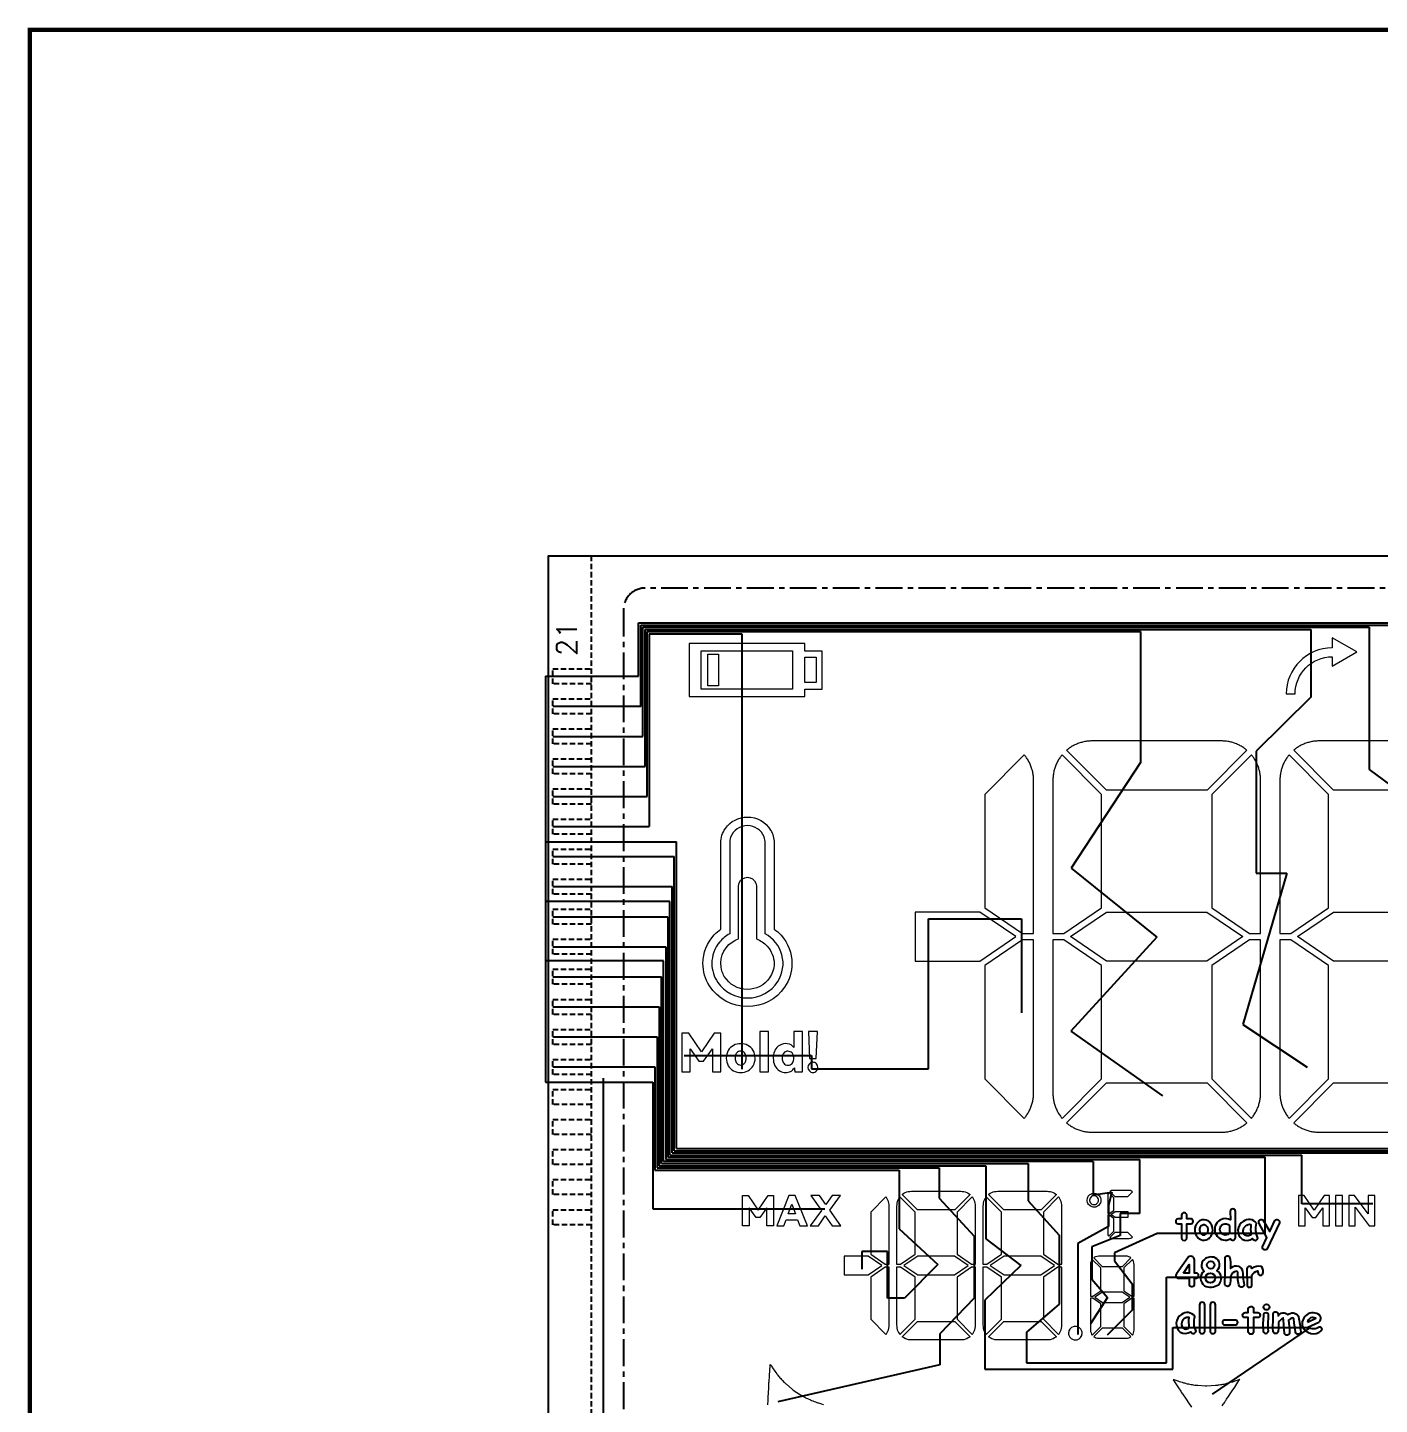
# Model space of a CAD drawing. Header units: millimetres. Extents: x 426 to 1899, y -1707 to -647.
# Drawn here: x 955.2 to 1018.3, y -831.5 to -767.3 of the extents above; entities that cross this region are included whole.
import ezdxf
from ezdxf.enums import TextEntityAlignment as Align

# ---------------------------------------------------------------- set-up
doc = ezdxf.new("R2010")
doc.units = ezdxf.units.MM
doc.linetypes.add('CENTER', pattern=[2, 1.25, -0.25, 0.25, -0.25])
doc.linetypes.add('HIDDEN', pattern=[0.375, 0.25, -0.125])
doc.layers.add('SEG', color=42, linetype='Continuous')
doc.layers.add('SPEC', color=2, linetype='Continuous')
doc.styles.add('ROMANS', font='ROMANS.shx', dxfattribs={"bigfont": 'AllInOneBig.shx'})

msp = doc.modelspace()

# ---------------------------------------------------------------- linework, layer by layer
for points in [[(1040.529, -791.931), (1040.529, -876.931), (979.529, -876.931), (979.529, -791.931)], [(1009.123, -825.349), (1009.389, -824.95), (1009.388, -825.349)]]:
    msp.add_lwpolyline(points, close=True)
at = {"linetype": 'HIDDEN'}
for points in [[(981.529, -876.931), (981.529, -791.931)], [(981.529, -797.891), (979.729, -797.891), (979.729, -797.191), (981.529, -797.191)], [(981.529, -799.291), (979.729, -799.291), (979.729, -798.591), (981.529, -798.591)], [(981.529, -800.691), (979.729, -800.691), (979.729, -799.991), (981.529, -799.991)], [(981.529, -802.091), (979.729, -802.091), (979.729, -801.391), (981.529, -801.391)], [(981.529, -803.491), (979.729, -803.491), (979.729, -802.791), (981.529, -802.791)], [(981.529, -804.891), (979.729, -804.891), (979.729, -804.191), (981.529, -804.191)], [(981.529, -806.291), (979.729, -806.291), (979.729, -805.591), (981.529, -805.591)], [(981.529, -807.691), (979.729, -807.691), (979.729, -806.991), (981.529, -806.991)], [(981.529, -809.091), (979.729, -809.091), (979.729, -808.391), (981.529, -808.391)], [(981.529, -810.491), (979.729, -810.491), (979.729, -809.791), (981.529, -809.791)], [(981.529, -811.891), (979.729, -811.891), (979.729, -811.191), (981.529, -811.191)], [(981.529, -813.291), (979.729, -813.291), (979.729, -812.591), (981.529, -812.591)], [(981.529, -814.691), (979.729, -814.691), (979.729, -813.991), (981.529, -813.991)], [(981.529, -816.091), (979.729, -816.091), (979.729, -815.391), (981.529, -815.391)], [(981.529, -817.491), (979.729, -817.491), (979.729, -816.791), (981.529, -816.791)], [(981.529, -818.891), (979.729, -818.891), (979.729, -818.191), (981.529, -818.191)], [(981.529, -820.291), (979.729, -820.291), (979.729, -819.591), (981.529, -819.591)], [(981.529, -821.691), (979.729, -821.691), (979.729, -820.991), (981.529, -820.991)], [(981.529, -823.091), (979.729, -823.091), (979.729, -822.391), (981.529, -822.391)]]:
    msp.add_lwpolyline(points, dxfattribs=at)
at = {"linetype": 'CENTER'}
msp.add_lwpolyline([(1036.029, -793.431), (984.029, -793.431, 0.414214), (983.029, -794.431), (983.029, -874.431, 0.414214), (984.029, -875.431), (1036.029, -875.431, 0.414214), (1037.029, -874.431), (1037.029, -794.431, 0.414214)], format="xyb", close=True, dxfattribs=at)
at = {"lineweight": 9}
for points in [[(991.471, -796.01), (986.084, -796.01), (986.084, -798.486), (991.471, -798.486), (991.471, -798.133), (992.289, -798.133), (992.289, -796.362), (991.471, -796.362)], [(990.901, -798.144), (986.654, -798.144), (986.654, -796.352), (990.901, -796.352)], [(987.462, -797.978), (986.965, -797.978), (986.965, -796.508), (987.462, -796.508)], [(992.009, -797.833), (991.471, -797.833), (991.471, -796.652), (992.009, -796.652)], [(999.637, -808.529), (996.618, -808.529), (996.618, -810.806), (999.636, -810.806), (1001.315, -809.668)], [(1010.219, -810.806), (1005.543, -810.806), (1003.864, -809.668), (1005.542, -808.529), (1010.22, -808.529), (1011.899, -809.668)], [(1020.802, -810.806), (1016.126, -810.806), (1014.447, -809.668), (1016.126, -808.529), (1020.804, -808.529), (1022.482, -809.668)], [(986.659, -815.031), (986.064, -814.16), (985.738, -814.16), (985.738, -815.967), (986.133, -815.967), (986.133, -814.891), (986.545, -815.478), (986.76, -815.478), (987.167, -814.896), (987.167, -815.967), (987.567, -815.967), (987.567, -814.16), (987.249, -814.16)], [(989.785, -814.088), (989.382, -814.088), (989.382, -815.967), (989.785, -815.967)], [(992.01, -815.353), (992.067, -814.088), (991.642, -814.088), (991.701, -815.353)], [(989.701, -822.303), (989.379, -822.762), (989.21, -822.762), (988.885, -822.299), (988.885, -823.148), (988.573, -823.148), (988.573, -821.723), (988.83, -821.723), (989.3, -822.41), (989.765, -821.723), (990.016, -821.723), (990.016, -823.148), (989.701, -823.148)], [(990.729, -821.723), (990.166, -823.148), (990.497, -823.148), (990.602, -822.86), (991.141, -822.86), (991.25, -823.148), (991.601, -823.148), (991.023, -821.723)], [(992.75, -821.723), (992.453, -822.151), (992.159, -821.723), (991.752, -821.723), (992.25, -822.422), (991.726, -823.148), (992.108, -823.148), (992.431, -822.684), (992.749, -823.148), (993.159, -823.148), (992.636, -822.414), (993.134, -821.723)], [(998.468, -822.398), (996.724, -822.398), (996.014, -821.686), (996.037, -821.667), (996.097, -821.627), (996.162, -821.593), (996.23, -821.567), (996.301, -821.548), (996.373, -821.536), (996.445, -821.532), (998.746, -821.532), (998.816, -821.536), (998.889, -821.547), (998.959, -821.566), (999.027, -821.592), (999.092, -821.626), (999.153, -821.665), (999.178, -821.685)], [(1002.492, -822.398), (1000.748, -822.398), (1000.038, -821.686), (1000.061, -821.667), (1000.122, -821.627), (1000.187, -821.593), (1000.254, -821.567), (1000.325, -821.548), (1000.397, -821.536), (1000.469, -821.532), (1002.77, -821.532), (1002.841, -821.536), (1002.913, -821.547), (1002.983, -821.566), (1003.051, -821.592), (1003.116, -821.626), (1003.177, -821.665), (1003.202, -821.685)], [(1015.219, -822.41), (1014.75, -821.723), (1014.493, -821.723), (1014.493, -823.148), (1014.804, -823.148), (1014.804, -822.299), (1015.13, -822.762), (1015.299, -822.762), (1015.62, -822.303), (1015.62, -823.148), (1015.936, -823.148), (1015.936, -821.723), (1015.685, -821.723)], [(1016.214, -823.148), (1016.547, -823.148), (1016.547, -821.723), (1016.214, -821.723)], [(1016.827, -823.148), (1017.131, -823.148), (1017.131, -822.281), (1017.777, -823.148), (1018.044, -823.148), (1018.044, -821.723), (1017.74, -821.723), (1017.74, -822.587), (1017.094, -821.723), (1016.827, -821.723)], [(990.705, -822.581), (990.867, -822.137), (991.036, -822.581)], [(994.549, -824.465), (995.223, -824.922), (995.412, -824.922), (995.412, -822.225), (995.408, -822.153), (995.397, -822.082), (995.378, -822.011), (995.352, -821.943), (995.319, -821.878), (995.279, -821.817), (995.259, -821.792), (994.549, -822.505)], [(995.755, -824.922), (995.944, -824.922), (996.618, -824.465), (996.618, -822.505), (995.908, -821.792), (995.888, -821.817), (995.848, -821.878), (995.815, -821.943), (995.789, -822.011), (995.77, -822.082), (995.759, -822.154), (995.755, -822.225)], [(998.574, -824.465), (999.248, -824.922), (999.436, -824.922), (999.436, -822.225), (999.433, -822.153), (999.422, -822.082), (999.403, -822.011), (999.376, -821.943), (999.344, -821.878), (999.304, -821.817), (999.283, -821.792), (998.574, -822.505)], [(999.779, -824.922), (999.968, -824.922), (1000.642, -824.465), (1000.642, -822.505), (999.932, -821.792), (999.912, -821.817), (999.872, -821.878), (999.839, -821.943), (999.813, -822.011), (999.794, -822.082), (999.783, -822.154), (999.779, -822.225)], [(1002.598, -824.465), (1003.272, -824.922), (1003.461, -824.922), (1003.461, -822.225), (1003.457, -822.153), (1003.446, -822.082), (1003.427, -822.011), (1003.401, -821.943), (1003.368, -821.878), (1003.328, -821.817), (1003.308, -821.792), (1002.598, -822.505)], [(994.429, -824.564), (993.313, -824.564), (993.313, -825.43), (994.429, -825.43), (995.067, -824.997)], [(998.453, -824.564), (996.739, -824.564), (996.1, -824.997), (996.739, -825.43), (998.453, -825.43), (999.091, -824.997)], [(1002.477, -824.564), (1000.763, -824.564), (1000.124, -824.997), (1000.763, -825.43), (1002.477, -825.43), (1003.116, -824.997)], [(994.549, -825.53), (994.549, -827.489), (995.259, -828.202), (995.279, -828.177), (995.319, -828.116), (995.352, -828.051), (995.378, -827.983), (995.397, -827.913), (995.408, -827.841), (995.412, -827.769), (995.412, -825.072), (995.224, -825.072)], [(995.755, -825.072), (995.755, -827.769), (995.759, -827.84), (995.77, -827.912), (995.789, -827.983), (995.815, -828.051), (995.848, -828.116), (995.887, -828.177), (995.908, -828.203), (996.618, -827.49), (996.618, -825.53), (995.943, -825.072)], [(998.574, -825.53), (998.574, -827.489), (999.283, -828.202), (999.304, -828.177), (999.344, -828.116), (999.377, -828.051), (999.403, -827.983), (999.421, -827.913), (999.433, -827.841), (999.436, -827.769), (999.436, -825.072), (999.248, -825.072)], [(999.779, -825.072), (999.779, -827.769), (999.783, -827.84), (999.794, -827.912), (999.813, -827.983), (999.839, -828.051), (999.872, -828.116), (999.912, -828.177), (999.932, -828.203), (1000.642, -827.49), (1000.642, -825.53), (999.968, -825.072)], [(1002.598, -825.53), (1002.598, -827.489), (1003.308, -828.202), (1003.328, -828.177), (1003.368, -828.116), (1003.401, -828.051), (1003.427, -827.983), (1003.446, -827.913), (1003.457, -827.841), (1003.461, -827.769), (1003.461, -825.072), (1003.272, -825.072)], [(1006.268, -826.232), (1005.352, -826.232), (1005, -826.471), (1005.353, -826.71), (1006.268, -826.71), (1006.621, -826.471)], [(998.746, -828.462), (996.445, -828.462), (996.375, -828.459), (996.303, -828.447), (996.233, -828.429), (996.165, -828.402), (996.1, -828.369), (996.039, -828.329), (996.014, -828.309), (996.724, -827.596), (998.468, -827.596), (999.178, -828.309), (999.155, -828.328), (999.094, -828.368), (999.029, -828.401), (998.961, -828.428), (998.891, -828.447), (998.819, -828.458)], [(1002.77, -828.462), (1000.47, -828.462), (1000.399, -828.459), (1000.327, -828.447), (1000.257, -828.429), (1000.189, -828.402), (1000.124, -828.369), (1000.063, -828.329), (1000.038, -828.309), (1000.748, -827.596), (1002.492, -827.596), (1003.202, -828.309), (1003.179, -828.328), (1003.118, -828.368), (1003.053, -828.401), (1002.986, -828.428), (1002.915, -828.447), (1002.843, -828.458)]]:
    msp.add_lwpolyline(points, close=True, dxfattribs=at)
for points in [[(1013.914, -798.365), (1014.33, -798.365, -0.413067), (1016.062, -796.629), (1016.062, -797.066), (1017.207, -796.405), (1016.062, -795.744), (1016.062, -796.213, 0.41344)], [(1010.907, -800.554), (1004.855, -800.554, 0.027321), (1004.664, -800.564, 0.026644), (1004.475, -800.595, 0.027257), (1004.29, -800.645, 0.028011), (1004.111, -800.714, 0.025763), (1003.941, -800.803, 0.027176), (1003.781, -800.908, 0.018186), (1003.682, -800.986), (1005.521, -802.833), (1010.241, -802.833), (1012.08, -800.986, 0.017552), (1011.976, -800.904, 0.026197), (1011.816, -800.799, 0.025905), (1011.645, -800.712, 0.026126), (1011.466, -800.643, 0.025399), (1011.281, -800.593, 0.027664), (1011.092, -800.564, 0.025714)], [(1021.49, -800.554), (1015.439, -800.554, 0.027321), (1015.247, -800.564, 0.026644), (1015.058, -800.595, 0.027257), (1014.873, -800.645, 0.028011), (1014.695, -800.714, 0.025763), (1014.524, -800.803, 0.027176), (1014.364, -800.908, 0.018186), (1014.265, -800.986), (1016.105, -802.833), (1020.825, -802.833), (1022.663, -800.986, 0.017552), (1022.559, -800.904, 0.026197), (1022.399, -800.799, 0.025905), (1022.228, -800.712, 0.026126), (1022.05, -800.643, 0.025399), (1021.864, -800.593, 0.027664), (1021.675, -800.564, 0.025714)], [(999.87, -808.325), (1001.629, -809.518), (1002.139, -809.518), (1002.139, -802.377, 0.025408), (1002.129, -802.188, 0.026465), (1002.099, -801.999, 0.027231), (1002.05, -801.814, 0.026557), (1001.981, -801.635, 0.028322), (1001.894, -801.464, 0.027489), (1001.789, -801.303, 0.019585), (1001.708, -801.199), (999.87, -803.045)], [(1003.04, -809.518), (1003.55, -809.518), (1005.309, -808.324), (1005.309, -803.045), (1003.47, -801.199, 0.017853), (1003.389, -801.303, 0.02479), (1003.284, -801.464, 0.02629), (1003.197, -801.635, 0.026986), (1003.129, -801.814, 0.026987), (1003.08, -801.999, 0.02686), (1003.05, -802.189, 0.025118), (1003.04, -802.377)], [(1010.453, -808.325), (1012.212, -809.518), (1012.722, -809.518), (1012.722, -802.377, 0.025408), (1012.712, -802.188, 0.026465), (1012.682, -801.999, 0.027231), (1012.633, -801.814, 0.026557), (1012.564, -801.635, 0.028322), (1012.478, -801.464, 0.027489), (1012.373, -801.303, 0.019585), (1012.291, -801.199), (1010.453, -803.045)], [(1013.623, -809.518), (1014.134, -809.518), (1015.893, -808.324), (1015.893, -803.045), (1014.054, -801.199, 0.017853), (1013.972, -801.303, 0.02479), (1013.868, -801.464, 0.02629), (1013.781, -801.635, 0.026986), (1013.712, -801.814, 0.026987), (1013.663, -801.999, 0.02686), (1013.633, -802.189, 0.025118), (1013.623, -802.377)], [(990.048, -805.3), (990.048, -809.316, -0.052778), (990.369, -809.604, -0.185972), (990.878, -810.922, -0.151233), (990.536, -812.022, -0.247778), (988.804, -812.93, -0.257342), (987.032, -811.961, -0.14194), (986.731, -810.922, -0.189521), (987.259, -809.583, -0.049228), (987.56, -809.316), (987.56, -805.3, -0.154561), (987.774, -804.628, -0.244489), (988.804, -804.096, -0.263763), (989.883, -804.702, -0.13574)], [(987.975, -805.3), (987.975, -809.537, 0.089656), (987.51, -809.919, 0.178576), (987.146, -810.922, 0.151248), (987.419, -811.802, 0.247737), (988.804, -812.528, 0.257338), (990.222, -811.753, 0.209422), (990.411, -810.525, 0.200504), (989.634, -809.537), (989.634, -805.3, 0.091239), (989.583, -805.025, 0.309781), (988.804, -804.497, 0.316842), (988.019, -805.043, 0.084825)], [(989.835, -811.594, -0.244474), (988.804, -812.127, -0.263682), (987.726, -811.52, -0.056286), (987.617, -811.279, -0.335756), (988.097, -809.921, -0.065998), (988.39, -809.778), (988.39, -807.308, -0.091204), (988.415, -807.17, -0.309771), (988.804, -806.906, -0.316861), (989.197, -807.18, -0.084814), (989.219, -807.308), (989.219, -809.778, -0.11492), (989.723, -810.115, -0.191254), (990.048, -810.922, -0.154579)], [(999.869, -811.011), (999.869, -816.288), (1001.708, -818.135, 0.019757), (1001.79, -818.031, 0.027101), (1001.895, -817.87, 0.026667), (1001.982, -817.699, 0.025824), (1002.05, -817.52, 0.025938), (1002.099, -817.334, 0.028153), (1002.129, -817.145, 0.026876), (1002.139, -816.957), (1002.139, -809.818), (1001.629, -809.818)], [(1003.04, -809.818), (1003.04, -816.957, 0.02515), (1003.05, -817.145, 0.024981), (1003.08, -817.334, 0.025447), (1003.129, -817.519, 0.026912), (1003.197, -817.698, 0.025203), (1003.284, -817.87, 0.026162), (1003.388, -818.031, 0.017903), (1003.47, -818.135), (1005.31, -816.289), (1005.31, -811.011), (1003.551, -809.818)], [(1010.452, -811.011), (1010.452, -816.288), (1012.292, -818.135, 0.019757), (1012.373, -818.031, 0.027101), (1012.478, -817.87, 0.026667), (1012.565, -817.699, 0.025824), (1012.633, -817.52, 0.025938), (1012.683, -817.334, 0.028153), (1012.712, -817.145, 0.026876), (1012.722, -816.957), (1012.722, -809.818), (1012.212, -809.818)], [(1013.623, -809.818), (1013.623, -816.957, 0.02515), (1013.633, -817.145, 0.024981), (1013.663, -817.334, 0.025447), (1013.712, -817.519, 0.026912), (1013.781, -817.698, 0.025203), (1013.867, -817.87, 0.026162), (1013.971, -818.031, 0.017903), (1014.053, -818.135), (1015.893, -816.289), (1015.893, -811.011), (1014.134, -809.818)], [(988.823, -814.738, 0.244942), (988.158, -814.738, 0.139652), (987.909, -814.972, 0.139581), (987.817, -815.328, 0.139211), (987.909, -815.685, 0.137506), (988.156, -815.918, 0.243879), (988.824, -815.918, 0.138542), (989.069, -815.685, 0.138883), (989.16, -815.328, 0.136745), (989.069, -814.972, 0.139926)], [(990.963, -814.831, 0.200711), (990.674, -814.662, 0.171881), (990.295, -814.735, 0.141372), (990.087, -814.961, 0.100345), (990.011, -815.239, 0.023082), (990.007, -815.334, 0.117632), (990.085, -815.687, 0.140292), (990.295, -815.919, 0.140242), (990.588, -816, 0.120895), (990.816, -815.946, 0.128076), (990.99, -815.787, -0.029529), (991.007, -815.967), (991.365, -815.967), (991.365, -814.088), (990.963, -814.088)], [(988.708, -815.505, 0.108424), (988.743, -815.328, 0.034323), (988.738, -815.256, 0.143001), (988.67, -815.088, 0.485462), (988.305, -815.088, 0.06335), (988.266, -815.15, 0.107719), (988.232, -815.328, 0.034385), (988.236, -815.399, 0.145024), (988.305, -815.566, 0.479559), (988.67, -815.566, 0.06426)], [(990.884, -815.575, 0.162308), (990.96, -815.385, 0.08299), (990.95, -815.212, 0.13425), (990.885, -815.09, 0.210928), (990.691, -815.009, 0.228812), (990.496, -815.094, 0.066071), (990.457, -815.154, 0.112401), (990.422, -815.328, 0.034679), (990.427, -815.399, 0.141248), (990.496, -815.57, 0.238228), (990.691, -815.661, 0.219775)], [(991.854, -816, 0.21), (992.02, -815.929, 0.411716), (992.02, -815.593, 0.426279), (991.69, -815.593, 0.403458), (991.69, -815.929, 0.212094)], [(1010.24, -816.501), (1005.522, -816.501), (1003.682, -818.348, 0.01891), (1003.786, -818.43, 0.026847), (1003.947, -818.535, 0.026374), (1004.117, -818.623, 0.026795), (1004.296, -818.691, 0.026623), (1004.481, -818.741, 0.027946), (1004.671, -818.77, 0.025787), (1004.856, -818.78), (1010.906, -818.78, 0.026316), (1011.098, -818.77, 0.026494), (1011.288, -818.739, 0.027008), (1011.472, -818.689, 0.025008), (1011.651, -818.62, 0.02514), (1011.822, -818.532, 0.025766), (1011.982, -818.426, 0.017949), (1012.08, -818.348)], [(1020.824, -816.501), (1016.105, -816.501), (1014.265, -818.348, 0.01891), (1014.369, -818.43, 0.026847), (1014.53, -818.535, 0.026374), (1014.701, -818.623, 0.026795), (1014.88, -818.691, 0.026623), (1015.065, -818.741, 0.027946), (1015.254, -818.77, 0.025787), (1015.439, -818.78), (1021.49, -818.78, 0.026316), (1021.682, -818.77, 0.026494), (1021.871, -818.739, 0.027008), (1022.056, -818.689, 0.025008), (1022.235, -818.62, 0.02514), (1022.405, -818.532, 0.025766), (1022.565, -818.426, 0.017949), (1022.664, -818.348)], [(1004.974, -822.273, -0.082009), (1004.87, -822.261, -0.081073), (1004.775, -822.216), (1004.699, -822.144, -0.081171), (1004.65, -822.051, -0.079694), (1004.634, -821.948), (1004.646, -821.86, -0.078834), (1004.69, -821.765), (1004.762, -821.689, -0.083468), (1004.855, -821.64, -0.079697), (1004.958, -821.623), (1005.047, -821.635, -0.080986), (1005.141, -821.68), (1005.217, -821.752, -0.083653), (1005.265, -821.845, -0.082016), (1005.282, -821.948), (1005.274, -822.021, -0.082353), (1005.234, -822.118), (1005.166, -822.197, -0.078936), (1005.076, -822.251, -0.082915)], [(1004.945, -821.74, 0.128274), (1004.847, -821.772), (1004.775, -821.847, 0.125806), (1004.75, -821.948), (1004.75, -821.96, 0.12592), (1004.782, -822.059), (1004.857, -822.131, 0.129086), (1004.958, -822.157), (1004.97, -822.157, 0.126203), (1005.069, -822.125), (1005.141, -822.049, 0.126697), (1005.166, -821.948), (1005.165, -821.923, 0.257218), (1005.048, -821.76, 0.127031)], [(1005.641, -821.594), (1005.625, -821.618, 0.117487), (1005.601, -821.72), (1005.601, -822.572), (1005.656, -822.572), (1005.879, -822.422), (1005.879, -821.833)], [(1005.823, -821.496, 0.120143), (1005.722, -821.521), (1005.698, -821.537), (1005.935, -821.776), (1006.529, -821.776), (1006.749, -821.554, 0.116457), (1006.658, -821.504), (1006.6, -821.496)], [(1005.656, -822.652), (1005.601, -822.652), (1005.601, -823.504, 0.117969), (1005.625, -823.605), (1005.641, -823.63), (1005.879, -823.391), (1005.879, -822.802)], [(1004.818, -824.807, 0.089129), (1004.794, -824.941), (1004.794, -826.421), (1004.896, -826.421), (1005.271, -826.166), (1005.271, -825.107), (1004.873, -824.708, 0.073408)], [(1006.446, -824.558), (1005.175, -824.558, 0.0956), (1005.034, -824.585, 0.06911), (1004.943, -824.637), (1005.341, -825.036), (1006.28, -825.036), (1006.677, -824.637, 0.075127), (1006.578, -824.582, 0.08926)], [(1006.748, -824.708), (1006.35, -825.107), (1006.35, -826.167), (1006.725, -826.421), (1006.827, -826.421), (1006.827, -824.94, 0.089517), (1006.802, -824.807, 0.073538)], [(1004.794, -828.001, 0.090601), (1004.819, -828.135, 0.076016), (1004.873, -828.234), (1005.271, -827.834), (1005.271, -826.775), (1004.896, -826.521), (1004.794, -826.521)], [(1006.827, -826.521), (1006.725, -826.521), (1006.35, -826.775), (1006.35, -827.834), (1006.748, -828.234, 0.072569), (1006.803, -828.135, 0.088893), (1006.827, -828.001)], [(1003.83, -828.327), (1003.898, -828.396), (1003.984, -828.442, 0.078184), (1004.079, -828.46, 0.076273), (1004.175, -828.447), (1004.263, -828.406), (1004.335, -828.341), (1004.382, -828.256, 0.078228), (1004.402, -828.161), (1004.403, -828.144, 0.076944), (1004.388, -828.048), (1004.344, -827.962), (1004.277, -827.892), (1004.191, -827.847, 0.07903), (1004.096, -827.829), (1004.088, -827.829, 0.075511), (1003.992, -827.844), (1003.905, -827.887), (1003.835, -827.955), (1003.79, -828.04, 0.078105), (1003.772, -828.136), (1003.772, -828.144, 0.07738), (1003.787, -828.24)], [(1006.28, -827.906), (1005.341, -827.906), (1004.943, -828.304, 0.073691), (1005.043, -828.359, 0.090133), (1005.175, -828.383), (1006.446, -828.383, 0.095682), (1006.587, -828.356, 0.070553), (1006.677, -828.305)]]:
    msp.add_lwpolyline(points, format="xyb", close=True, dxfattribs=at)
for points in [[(1011.547, -822.464, 0.900928), (1011.311, -822.464), (1011.312, -822.862, 1.636753), (1011.313, -823.754), (1011.313, -823.756, 0.681576), (1011.547, -823.7)], [(1009.279, -823.705), (1009.279, -823.052), (1009.472, -823.052, 0.367048), (1009.58, -822.945), (1009.58, -822.925, 0.350394), (1009.479, -822.818), (1009.279, -822.818), (1009.279, -822.621, 0.788369), (1009.031, -822.641), (1009.031, -822.818), (1008.886, -822.818, 0.991984), (1008.876, -823.052), (1009.031, -823.052), (1009.031, -823.702, 1)], [(1009.918, -822.893, 0.105112), (1009.779, -822.998, 0.085807), (1009.694, -823.14, 0.221046), (1009.722, -823.593, 0.08066), (1009.814, -823.71, 0.085831), (1009.93, -823.786, 0.241319), (1010.268, -823.762, 0.094833), (1010.389, -823.653, 0.086303), (1010.468, -823.502, 0.154375), (1010.469, -823.175, 0.097654), (1010.378, -823.006, 0.09144), (1010.26, -822.907, 0.243816)], [(1011.274, -823.124), (1011.274, -823.492, -2.472369)], [(1012.533, -823.025, 0.413992), (1011.904, -822.934, 0.514755), (1011.857, -823.763, 0.275359), (1012.345, -823.741, 0.749237), (1012.594, -823.711, -0.191097)], [(1013.603, -823.006), (1013.034, -824.212, -0.788186), (1012.804, -824.129), (1013.013, -823.691), (1012.65, -823.03, -0.938973), (1012.854, -822.903), (1013.151, -823.401), (1013.389, -822.899, -0.807874)], [(1009.993, -823.123, 0.115871), (1009.923, -823.185, 0.105998), (1009.881, -823.28, 0.1529), (1009.897, -823.437, 0.134878), (1009.97, -823.53, 0.158408), (1010.075, -823.565, 0.143414), (1010.171, -823.536, 0.111414), (1010.237, -823.469, 0.107898), (1010.273, -823.368, 0.123391), (1010.258, -823.24, 0.110702), (1010.202, -823.155, 0.11716), (1010.126, -823.11, 0.199405)], [(1012.271, -823.074, 0.066691), (1012.276, -823.543, -0.446838), (1011.957, -823.548, -0.151044), (1011.915, -823.37, -0.450567)], [(1009.771, -825.349), (1009.636, -825.349), (1009.636, -824.732, 0.729717), (1009.328, -824.633), (1008.796, -825.378, 0.609951), (1008.901, -825.584), (1009.388, -825.584), (1009.388, -825.857, 0.754649), (1009.636, -825.897), (1009.636, -825.584), (1009.738, -825.584, 0.652918)], [(1010.754, -825.886, 0.528266), (1010.675, -825.23, 0.56878), (1010.602, -824.628, 0.273782), (1010.1, -824.708, 0.475766), (1010.091, -825.25, 0.503083), (1010.105, -825.933, 0.264434)], [(1011.289, -825.898, -0.802419), (1011.057, -825.832, 0.017782), (1011.064, -824.644, -0.582383), (1011.277, -824.568, -0.099963), (1011.313, -825.138, -0.553731), (1011.87, -825.186, 0.014353), (1011.95, -825.89, -0.634052), (1011.735, -825.967, -0.100112), (1011.664, -825.664), (1011.656, -825.298), (1011.61, -825.249, 0.272456), (1011.32, -825.511, -0.067866)], [(1012.812, -825.405, 0.298532), (1012.76, -825.039, 0.223775), (1012.316, -825.132, 0.936168), (1012.085, -825.147), (1012.092, -825.941, 0.798724), (1012.317, -825.892), (1012.316, -825.446, -0.249831), (1012.583, -825.246), (1012.628, -825.41, 0.41567)], [(1010.115, -826.817, 0.91238), (1009.87, -826.817), (1009.87, -828.077, 0.732313), (1010.115, -828.077)], [(1010.37, -828.077, 0.732313), (1010.615, -828.077), (1010.615, -826.817, 0.91238), (1010.37, -826.817)], [(1012.396, -828.073, -0.985324), (1012.148, -828.073), (1012.148, -827.42), (1011.993, -827.42, -0.991984), (1012.002, -827.186), (1012.148, -827.186), (1012.148, -827.009, -0.788369), (1012.396, -826.989), (1012.396, -827.186), (1012.596, -827.186, -0.895378), (1012.589, -827.42), (1012.396, -827.42)], [(1008.98, -828.1, 0.275359), (1009.469, -828.077, 0.749237), (1009.717, -828.048, -0.191097), (1009.657, -827.362, 0.413992), (1009.028, -827.271, 0.514755)], [(1009.038, -827.707, 0.151044), (1009.08, -827.885, 0.446838), (1009.399, -827.88, -0.066691), (1009.394, -827.41, 0.450567)], [(1011.023, -827.752), (1011.574, -827.752, 0.763453), (1011.574, -827.536), (1011.023, -827.536, 0.766934)], [(1012.833, -827.712), (1012.839, -828.032, 0.995214), (1013.085, -828.032, -0.030251), (1013.095, -827.32, 0.983943), (1012.851, -827.318)], [(1013.555, -827.651, -0.001632), (1013.548, -828.041, -0.981298), (1013.3, -828.041, -0.017879), (1013.314, -827.246, -0.670804), (1013.508, -827.183, -0.274275), (1013.539, -827.344, -0.515787), (1013.993, -827.292, -0.457509), (1014.468, -827.33, -0.114733), (1014.491, -827.384, -0.016393), (1014.591, -828.08, -0.87868), (1014.347, -828.097, -0.002298), (1014.266, -827.489), (1014.225, -827.428, 0.083253), (1014.025, -827.539, -0.004413), (1014.073, -828.107, -1.068909), (1013.829, -828.107, 0.004029), (1013.776, -827.435, 0.088987)], [(1015.479, -827.31, 0.752915), (1014.687, -827.863, 0.476585), (1015.536, -828.047, 0.888189), (1015.459, -827.864, -0.323246), (1014.925, -827.861), (1015.431, -827.628, 0.471088)], [(1014.908, -827.636), (1015.298, -827.45, 0.546359)]]:
    msp.add_lwpolyline(points, format="xyb", close=True)
at = {"color": 3, "lineweight": 9}
msp.add_lwpolyline([(1006.529, -822.473), (1006.529, -822.751), (1005.945, -822.751), (1005.74, -822.612), (1005.946, -822.473)], close=True, dxfattribs=at)
at = {"color": 1, "lineweight": 9}
msp.add_lwpolyline([(1005.935, -823.448), (1005.696, -823.688, 0.092798), (1005.768, -823.72), (1005.823, -823.727), (1006.6, -823.727, 0.120126), (1006.702, -823.703), (1006.749, -823.669), (1006.529, -823.448)], format="xyb", close=True, dxfattribs=at)
at = {"lineweight": 9}
for points in [[(989.749, -831.479), (989.765, -831.273), (989.772, -831.145), (989.782, -830.906), (989.799, -830.701), (989.804, -830.588), (989.807, -830.475), (989.808, -830.437), (989.81, -830.4, -0.012436), (989.832, -830.192), (989.835, -830.112), (989.846, -829.887), (989.855, -829.687), (989.855, -829.638), (989.867, -829.61), (989.902, -829.639, 0.009584), (990.003, -829.805, 0.013198), (990.167, -830.031, 0.015785), (990.28, -830.175, 0.01121), (990.43, -830.342), (990.506, -830.422, 0.011731), (990.621, -830.527), (990.886, -830.757), (990.94, -830.8), (991.104, -830.908), (991.269, -831.015, 0.024891), (991.403, -831.088), (991.431, -831.101, 0.053274), (991.601, -831.195), (991.636, -831.21), (991.706, -831.238), (991.739, -831.252, 0.015664), (991.969, -831.351, 0.016501), (992.113, -831.397), (992.257, -831.438), (992.333, -831.46), (992.342, -831.478)], [(1010.938, -831.524, 0.012358), (1011.048, -831.362), (1011.062, -831.34), (1011.075, -831.317, -0.016332), (1011.157, -831.18), (1011.218, -831.096), (1011.28, -831.011), (1011.398, -830.835), (1011.515, -830.659), (1011.714, -830.357), (1011.751, -830.31), (1011.733, -830.301), (1011.659, -830.33), (1011.519, -830.383, -0.017165), (1011.377, -830.433, -0.016512), (1011.134, -830.494), (1011.099, -830.503), (1010.989, -830.531, -0.052947), (1010.797, -830.559), (1010.767, -830.565, -0.025263), (1010.615, -830.588), (1010.419, -830.602), (1010.223, -830.615), (1010.154, -830.613), (1009.804, -830.589, -0.009552), (1009.649, -830.575, -0.01747), (1009.541, -830.557, -0.010233), (1009.32, -830.514, -0.016111), (1009.143, -830.467, -0.012399), (1008.876, -830.386, -0.008846), (1008.695, -830.314), (1008.65, -830.313), (1008.657, -830.342), (1008.687, -830.381), (1008.744, -830.464), (1008.8, -830.546), (1008.863, -830.639), (1008.927, -830.732), (1008.973, -830.797, 0.010945), (1009.081, -830.977), (1009.253, -831.224), (1009.364, -831.397), (1009.499, -831.595)]]:
    msp.add_lwpolyline(points, format="xyb", dxfattribs=at)
for centre, radius in [((1010.398, -824.968), 0.175), ((1010.38, -825.575), 0.23), ((1012.997, -826.93), 0.133)]:
    msp.add_circle(centre, radius)
at = {"layer": 'SEG'}
for p, q in [((983.729, -797.541), (983.729, -795.056)), ((983.729, -795.056), (1022.849, -795.056)), ((983.829, -798.941), (983.829, -795.156)), ((983.829, -795.156), (1021.307, -795.156)), ((983.929, -800.341), (983.929, -795.256)), ((983.929, -795.256), (1017.784, -795.256)), ((984.029, -801.741), (984.029, -795.356)), ((984.029, -795.356), (1015.06, -795.356)), ((984.129, -803.141), (984.129, -795.456)), ((984.129, -795.456), (1007.128, -795.456)), ((1007.128, -795.456), (1007.128, -801.555)), ((1015.06, -795.356), (1015.06, -798.514)), ((1017.784, -795.256), (1017.784, -801.882)), ((984.229, -795.556), (984.229, -804.541)), ((984.229, -795.556), (988.539, -795.556)), ((988.539, -795.556), (988.539, -815.837)), ((979.388, -797.541), (983.729, -797.541)), ((979.388, -797.541), (979.388, -816.453)), ((1015.06, -798.514), (1012.514, -801.025)), ((983.829, -798.941), (979.729, -798.941)), ((979.729, -800.341), (983.929, -800.341)), ((1012.514, -801.025), (1012.514, -806.716)), ((979.729, -801.741), (984.029, -801.741)), ((1007.128, -801.555), (1003.895, -806.473)), ((1017.784, -801.882), (1021.831, -804.877)), ((979.729, -803.141), (984.129, -803.141)), ((979.729, -804.541), (984.229, -804.541)), ((979.388, -805.252), (985.493, -805.252)), ((985.493, -819.546), (985.493, -805.252)), ((979.729, -805.941), (985.393, -805.941)), ((985.393, -819.646), (985.393, -805.941)), ((1003.895, -806.473), (1007.889, -809.698)), ((1013.95, -806.716), (1011.895, -813.764)), ((1012.514, -806.716), (1013.95, -806.716)), ((979.729, -807.341), (985.293, -807.341)), ((985.293, -819.746), (985.293, -807.341)), ((985.193, -808.039), (979.388, -808.039)), ((985.193, -819.846), (985.193, -808.039)), ((979.729, -808.741), (985.093, -808.741)), ((985.093, -808.741), (985.093, -819.946)), ((997.245, -815.831), (997.245, -808.839)), ((997.245, -808.839), (1001.577, -808.839)), ((1001.577, -808.839), (1001.577, -813.214)), ((979.729, -810.141), (984.993, -810.141)), ((984.993, -810.141), (984.993, -820.046)), ((1007.889, -809.698), (1003.882, -814.066)), ((984.893, -810.797), (979.388, -810.797)), ((984.893, -820.146), (984.893, -810.797)), ((979.729, -811.541), (984.793, -811.541)), ((984.793, -820.246), (984.793, -811.541)), ((979.729, -812.941), (984.693, -812.941)), ((984.693, -812.941), (984.693, -820.346)), ((1003.882, -814.066), (1008.154, -817.086)), ((1011.895, -813.764), (1014.895, -815.754)), ((979.729, -814.341), (984.593, -814.341)), ((984.593, -814.341), (984.593, -820.446)), ((985.851, -815.201), (991.79, -815.201)), ((991.79, -815.201), (991.79, -815.831)), ((979.729, -815.741), (984.493, -815.741)), ((984.493, -815.741), (984.493, -820.546)), ((991.79, -815.831), (997.245, -815.831)), ((979.388, -816.453), (984.393, -816.453)), ((982.076, -816.267), (982.076, -868.549)), ((984.393, -816.453), (984.393, -822.359)), ((985.193, -819.846), (1014.638, -819.846)), ((985.293, -819.746), (1022.038, -819.746)), ((985.393, -819.646), (1022.112, -819.646)), ((985.493, -819.546), (1022.126, -819.546)), ((1014.638, -822.116), (1014.638, -819.846)), ((984.593, -820.446), (997.739, -820.446)), ((984.693, -820.346), (999.91, -820.346)), ((984.793, -820.246), (1001.891, -820.246)), ((1004.913, -820.146), (984.893, -820.146)), ((984.993, -820.046), (1007.1, -820.046)), ((985.093, -819.946), (1012.941, -819.946)), ((997.739, -820.446), (997.739, -821.852)), ((999.91, -820.346), (999.91, -823.752)), ((1001.891, -820.246), (1001.891, -821.971)), ((1004.913, -820.146), (1004.913, -821.702)), ((1007.1, -822.569), (1007.1, -820.046)), ((1012.941, -823.5), (1012.941, -819.946)), ((984.493, -820.546), (995.868, -820.546)), ((995.868, -820.546), (995.868, -823.277)), ((1004.913, -821.702), (1005.781, -821.574)), ((1005.781, -821.574), (1005.633, -822.176)), ((984.393, -822.359), (992.407, -822.359)), ((997.739, -821.852), (999.368, -823.622)), ((1001.891, -821.971), (1003.329, -823.578)), ((1005.633, -822.176), (1005.633, -823.177)), ((1017.949, -822.116), (1014.638, -822.116)), ((1007.1, -822.569), (1006.173, -822.569)), ((1006.173, -822.569), (1006.173, -823.595)), ((995.868, -823.277), (997.683, -824.943)), ((999.368, -823.622), (999.368, -826.513)), ((1003.329, -823.578), (1003.329, -826.79)), ((1005.633, -823.177), (1004.21, -823.974)), ((1006.173, -823.595), (1004.859, -824.126)), ((1007.906, -823.5), (1005.919, -824.398)), ((1012.941, -823.5), (1007.906, -823.5)), ((995.336, -824.335), (994.138, -824.335)), ((994.138, -824.335), (994.138, -825.157)), ((995.336, -826.511), (995.336, -824.335)), ((999.91, -823.752), (1001.552, -824.996)), ((1004.21, -823.974), (1004.21, -828.202)), ((1004.859, -824.126), (1004.859, -825.622)), ((997.683, -824.943), (996.127, -826.511)), ((1005.919, -824.398), (1005.919, -824.781)), ((1005.919, -824.781), (1006.736, -825.844)), ((1001.552, -824.996), (999.869, -826.606)), ((1004.859, -825.622), (1005.587, -826.485)), ((1008.336, -829.52), (1008.336, -825.531)), ((1008.336, -825.531), (1012.273, -825.531)), ((1006.736, -825.844), (1006.736, -827.068)), ((996.127, -826.511), (995.336, -826.511)), ((999.368, -826.513), (997.769, -828.169)), ((999.869, -826.606), (999.869, -829.82)), ((1003.329, -826.79), (1001.809, -828.1)), ((1005.587, -826.485), (1004.788, -827.709)), ((1006.736, -827.068), (1005.563, -828.244)), ((997.769, -828.169), (997.769, -829.618)), ((1001.809, -828.1), (1001.809, -829.52)), ((1008.636, -829.82), (1008.636, -827.874)), ((1008.636, -827.874), (1015.032, -827.874)), ((1015.032, -827.874), (1010.464, -830.991)), ((997.769, -829.618), (990.218, -831.349)), ((999.869, -829.82), (1008.636, -829.82)), ((1001.809, -829.52), (1008.336, -829.52))]:
    msp.add_line(p, q, dxfattribs=at)
at = {"layer": 'SPEC', "lineweight": 30, "const_width": 0.209}
msp.add_lwpolyline([(955.352, -923.992), (955.352, -767.419), (1165.528, -767.419), (1165.528, -923.992)], close=True, dxfattribs=at)

# ---------------------------------------------------------------- texts
at = {"style": 'ROMANS'}
msp.add_text('21', height=0.9457, rotation=90, dxfattribs=at).set_placement((980.385, -795.788), align=Align.MIDDLE)

doc.saveas('drawing.dxf')
